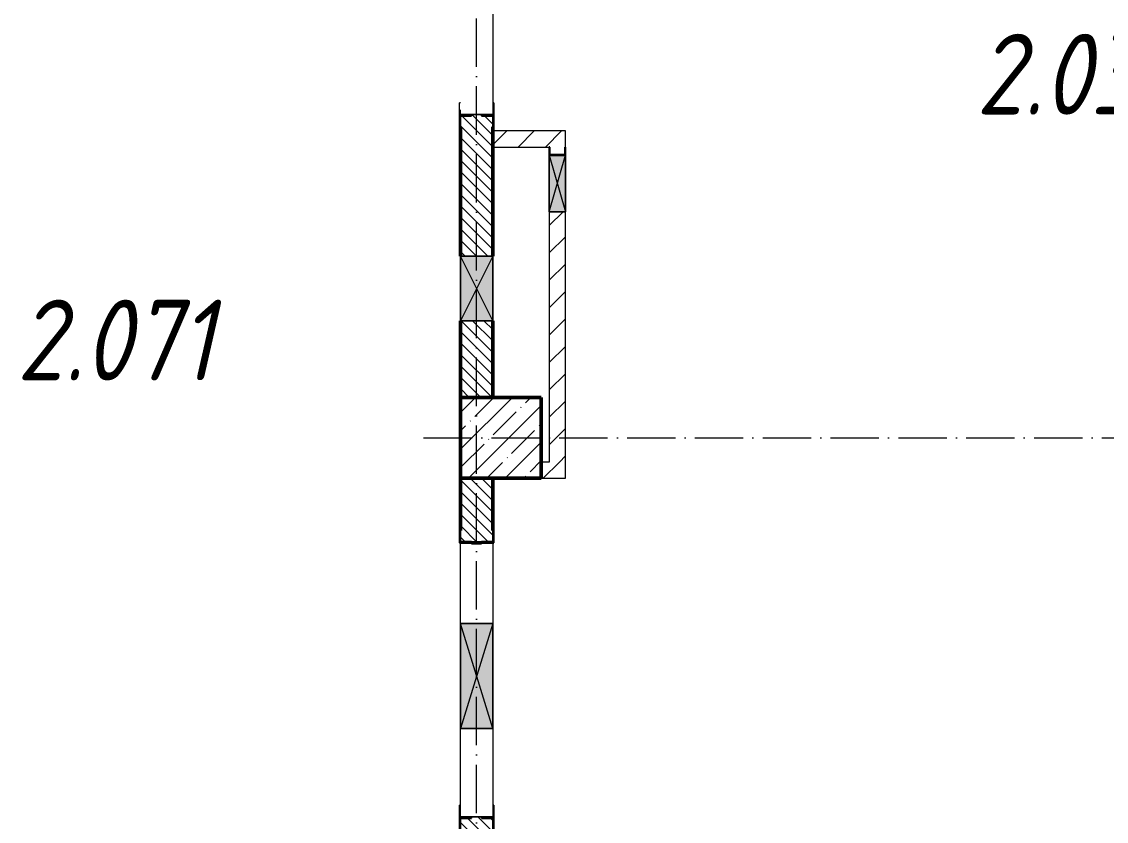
# Model space of a CAD drawing. Header units: millimetres. Extents: x -213536 to 1564669, y -45299 to 942238.
# Drawn here: x 74940 to 81658, y 493972 to 498924 of the extents above; entities that cross this region are included whole.
import ezdxf

# ---------------------------------------------------------------- set-up
doc = ezdxf.new("R2010")
doc.units = ezdxf.units.MM
doc.linetypes.add('50_200_ШТРИХ_1Т_ш5_п1_п1_', pattern=[700, 500, -100, 0, -100])
for name, color, linetype, lineweight in [('3.1) ЖБ окна 1.2 м', 102, 'Continuous', 30), ('A-DETL-GENF-OTLN', 7, 'Continuous', 9), ('A-GENM-____-MCUT', 7, 'Continuous', 25), ('A-GENM-____-OTLN', 7, 'Continuous', 9), ('A-GENM-____-OTLN-1', 7, 'Continuous', 25), ('A-GLAZ-____-OTLN', 7, 'Continuous', 9), ('A-WALL-____-MCUT-2', 7, 'Continuous', 50), ('A-WALL-____-PATT-1', 7, 'Continuous', 9), ('A-WALL-FNSH-MCUT-1', 7, 'Continuous', 9), ('I-WALL-____-OTLN', 7, 'Continuous', 9), ('S-COLS-____-MCUT', 7, 'Continuous', 50), ('S-COLS-____-OTLN', 7, 'Continuous', 9), ('S-GRID-____-OTLN-1', 7, '50_200_ШТРИХ_1Т_ш5_п1_п1_', 9), ('Марки помещений', 7, 'Continuous', 9)]:
    doc.layers.add(name, color=color, linetype=linetype, lineweight=lineweight)
doc.styles.add('ISOCPEUR_I_3', font='isocpeui.ttf', dxfattribs={"width": 0.85, "height": 2.2})
pattern_1 = [(135, (-15591.663, 459015.94), (-35.35534, -35.35534), [])]
pattern_2 = [(45, (-15591.66, 459015.94), (-84.85281, 84.85281), [])]

# ---------------------------------------------------------------- blocks, each defined once
blk = doc.blocks.new('BSC_Колонна _Прямоугольная - 500х500-V31-АР1_План отверстий 2 этажа в осях 1-64_А-ГГ')
at = {"layer": 'S-COLS-____-OTLN'}
h = blk.add_hatch(dxfattribs=at)
h.set_pattern_fill('FP_60', color=256, style=0, pattern_type=2)
h.set_pattern_definition([(45, (-93500, -37331.04), (-114.04925, 114.04925), []), (45, (-93385.95, -37331.04), (-114.04925, 114.04925), [201.613, -40.323, 3.353, -36.97])])
h.paths.add_polyline_path([(-250, -250), (250, -250), (250, 250), (-250, 250)], flags=0)
at = {"layer": 'S-COLS-____-MCUT'}
for p, q in [((250, 250), (-250, 250)), ((-250, 250), (-250, -250)), ((250, -250), (250, 250)), ((-250, -250), (250, -250))]:
    blk.add_line(p, q, dxfattribs=at)
blk = doc.blocks.new('Фахверк_СКБ_Уголок - 200_3960-28268576-АР1_План отверстий 2 этажа в осях 1-64_А-ГГ')
at = {"layer": 'A-GENM-____-MCUT'}
for p, q in [((200, 156), (125, 156)), ((125, 156), (125, 81)), ((131, 81), (131, 150)), ((131, 150), (200, 150)), ((200, 150), (200, 156)), ((125, 81), (131, 81)), ((131, 19), (125, 19)), ((125, 19), (125, -56)), ((131, -50), (131, 19)), ((125, -56), (200, -56)), ((200, -50), (131, -50)), ((200, -56), (200, -50))]:
    blk.add_line(p, q, dxfattribs=at)
blk = doc.blocks.new('154_Стойка_СКБ_Уголок - СМ-2480_200-28346303-АР1_План отверстий 2 этажа в осях 1-64_А-ГГ')
at = {"layer": 'A-GENM-____-MCUT'}
for p, q in [((125, 156), (125, 81)), ((200, 156), (125, 156)), ((131, 81), (131, 150)), ((131, 150), (200, 150)), ((200, 150), (200, 156)), ((125, 81), (131, 81)), ((131, 19), (125, 19)), ((125, 19), (125, -56)), ((131, -50), (131, 19)), ((125, -56), (200, -56)), ((200, -50), (131, -50)), ((200, -56), (200, -50))]:
    blk.add_line(p, q, dxfattribs=at)
blk = doc.blocks.new('Стойка_Влож_Полоса боковая - Полоса-28213942-АР1_План отверстий 2 этажа в осях 1-64_А-ГГ')
at = {"layer": 'A-GENM-____-OTLN'}
for p, q in [((-5, 60), (0, 60)), ((-5, -60), (-5, 60)), ((0, 31), (0, -31)), ((0, -60), (-5, -60))]:
    blk.add_line(p, q, dxfattribs=at)
blk = doc.blocks.new('Стойка_Влож_Уголок_Опорный - Уголок-28213941-АР1_План отверстий 2 этажа в осях 1-64_А-ГГ')
at = {"layer": 'A-GENM-____-OTLN'}
for p, q in [((-212, -6), (-212, 0)), ((0, 0), (0, -6)), ((-212, -75), (-212, -6)), ((-212, -6), (-206, -6)), ((-6, -6), (0, -6)), ((0, -6), (0, -75)), ((-212, -75), (-206, -75)), ((-6, -75), (0, -75))]:
    blk.add_line(p, q, dxfattribs=at)
blk = doc.blocks.new('AR_Отверстие прямоугольное _в стене_ - AR_Отверстие прямоугольное _в стене__ОВ-36845443-АР1_План отверстий 2 этажа в осях 1-64_А-ГГ')
at = {"layer": 'A-GLAZ-____-OTLN'}
blk.add_hatch(color=256, dxfattribs=at).paths.add_polyline_path([(325, 100), (-325, 100), (-325, -100), (325, -100)], flags=0)
at = {"layer": 'A-DETL-GENF-OTLN'}
for p, q in [((-325, -100), (-325, 100)), ((-325, 100), (325, 100)), ((325, 100), (-325, -100)), ((-325, 100), (325, -100)), ((325, 100), (-325, 100)), ((-325, 100), (-325, -100)), ((325, 100), (325, -100)), ((325, -100), (325, 100)), ((325, -100), (-325, -100)), ((-325, -100), (325, -100))]:
    blk.add_line(p, q, dxfattribs=at)
blk = doc.blocks.new('AR_Отверстие прямоугольное _в стене_ - AR_Отверстие прямоугольное _в стене__ОВ-36848196-АР1_План отверстий 2 этажа в осях 1-64_А-ГГ')
at = {"layer": 'A-GLAZ-____-OTLN'}
blk.add_hatch(color=256, dxfattribs=at).paths.add_polyline_path([(-175, -50), (175, -50), (175, 50), (-175, 50), (-175, -47)], flags=0)
at = {"layer": 'A-DETL-GENF-OTLN'}
for p, q in [((-175, -50), (-175, 50)), ((-175, 50), (175, 50)), ((175, 50), (-175, -50)), ((-175, 50), (175, -50)), ((175, 50), (-175, 50)), ((-175, 50), (-175, -50)), ((175, -50), (-175, -50)), ((-175, -50), (175, -50))]:
    blk.add_line(p, q, dxfattribs=at)
blk = doc.blocks.new('AR_Отверстие прямоугольное _в стене_ - AR_Отверстие прямоугольное _в стене__ОВ-36848373-АР1_План отверстий 2 этажа в осях 1-64_А-ГГ')
at = {"layer": 'A-GLAZ-____-OTLN'}
blk.add_hatch(color=256, dxfattribs=at).paths.add_polyline_path([(200, 100), (-200, 100), (-200, -100), (200, -100)], flags=0)
at = {"layer": 'A-DETL-GENF-OTLN'}
for p, q in [((-200, -100), (-200, 100)), ((-200, 100), (200, 100)), ((200, 100), (-200, -100)), ((-200, 100), (200, -100)), ((200, 100), (-200, 100)), ((-200, 100), (-200, -100)), ((200, 100), (200, -100)), ((200, -100), (200, 100)), ((200, -100), (-200, -100)), ((-200, -100), (200, -100))]:
    blk.add_line(p, q, dxfattribs=at)
blk = doc.blocks.new('154_Фахверк_СКБ_Швеллер - Тип_100_3960_зеркало-36793856-АР1_План отверстий 2 этажа в осях 1-64_А-ГГ')
at = {"layer": 'A-GENM-____-MCUT'}
for p, q in [((175, 50), (125, 50)), ((125, 50), (125, -50)), ((128, 47), (175, 47)), ((128, -47), (128, 47)), ((175, 47), (175, 50)), ((125, -50), (175, -50)), ((175, -47), (128, -47)), ((175, -50), (175, -47))]:
    blk.add_line(p, q, dxfattribs=at)
blk = doc.blocks.new('2этаж')
at = {"layer": 'S-GRID-____-OTLN-1', "color": 251, "ltscale": 0.6, "true_color": 0x636466}
for p, q in [((77758.3, 454533.3), (77758.3, 508896.9)), ((77429.6, 496347), (88482.7, 496347))]:
    blk.add_line(p, q, dxfattribs=at)

msp = doc.modelspace()

# ---------------------------------------------------------------- hatches: boundary and pattern name
at = {"layer": 'A-WALL-____-PATT-1'}
h = msp.add_hatch(dxfattribs=at)
h.set_pattern_fill('FP_6', color=256, style=0, pattern_type=2)
h.set_pattern_definition(pattern_1)
h.paths.add_polyline_path([(77658.3, 496597), (77858.3, 496597), (77858.3, 497072), (77658.3, 497072)], flags=0)
h.paths.add_polyline_path([(77858.3, 497472), (77858.3, 498341), (77789.3, 498341), (77789.3, 498347), (77727.3, 498347), (77727.3, 498341), (77658.3, 498341), (77658.3, 497472), (77771.2, 497472)], flags=0)
h.paths.add_polyline_path([(77727.3, 499247), (77789.3, 499247), (77789.3, 499253), (77858.3, 499253), (77858.3, 501447), (77658.3, 501447), (77658.3, 499253), (77727.3, 499253)], flags=0)
h = msp.add_hatch(dxfattribs=at)
h.set_pattern_fill('FP_4', color=256, style=0, pattern_type=2)
h.set_pattern_definition(pattern_2)
h.paths.add_polyline_path([(78308.3, 498147), (78308.3, 498247), (77858.3, 498247), (77858.3, 498147), (78305.3, 498147)], flags=0)
h = msp.add_hatch(dxfattribs=at)
h.set_pattern_fill('FP_4', color=256, style=0, pattern_type=2)
h.set_pattern_definition(pattern_2)
h.paths.add_polyline_path([(78208.3, 496197), (78308.3, 496197), (78308.3, 497747), (78208.3, 497747), (78208.3, 497591.6)], flags=0)
h.paths.add_polyline_path([(78305.3, 498100), (78305.3, 498147), (78211.3, 498147), (78211.3, 498100)], flags=0)
h = msp.add_hatch(dxfattribs=at)
h.set_pattern_fill('FP_4', color=256, style=0, pattern_type=2)
h.set_pattern_definition(pattern_2)
h.paths.add_polyline_path([(78308.3, 496097), (78308.3, 496197), (78158.3, 496197), (78158.3, 496097)], flags=0)
h = msp.add_hatch(dxfattribs=at)
h.set_pattern_fill('FP_6', color=256, style=0, pattern_type=2)
h.set_pattern_definition(pattern_1)
h.paths.add_polyline_path([(77858.3, 493597), (77858.3, 493991), (77789.3, 493991), (77789.3, 493997), (77727.3, 493997), (77727.3, 493991), (77658.3, 493991), (77658.3, 493597), (77818.3, 493597)], flags=0)
h.paths.add_polyline_path([(77789.3, 495697), (77789.3, 495703), (77858.3, 495703), (77858.3, 496097), (77658.3, 496097), (77658.3, 495703), (77727.3, 495703), (77727.3, 495697)], flags=0)

# ---------------------------------------------------------------- linework, layer by layer
at = {"layer": 'A-WALL-____-MCUT-2'}
for p, q in [((77658.3, 498272), (77658.3, 497472)), ((77858.3, 497472), (77858.3, 498272)), ((77658.3, 497072), (77658.3, 496597)), ((77858.3, 496597), (77858.3, 497072)), ((77658.3, 496097), (77658.3, 495772)), ((77858.3, 495772), (77858.3, 496097)), ((77727.3, 495697), (77789.3, 495697))]:
    msp.add_line(p, q, dxfattribs=at)
at = {"layer": 'A-WALL-FNSH-MCUT-1'}
for p, q in [((78308.3, 498247), (77858.3, 498247)), ((78308.3, 498147), (78308.3, 498247)), ((77858.3, 498147), (78208.3, 498147)), ((78208.3, 497747), (78208.3, 496197)), ((78308.3, 496097), (78308.3, 497747)), ((78208.3, 496197), (78158.3, 496197)), ((78158.3, 496097), (78308.3, 496097))]:
    msp.add_line(p, q, dxfattribs=at)
at = {"layer": 'I-WALL-____-OTLN'}
for p, q in [((77858.3, 499247), (77858.3, 498347)), ((77658.3, 498347), (77658.3, 498377)), ((77658.3, 495197), (77658.3, 495697)), ((77858.3, 495697), (77858.3, 495197)), ((77658.3, 493997), (77658.3, 494547)), ((77858.3, 494547), (77858.3, 493997))]:
    msp.add_line(p, q, dxfattribs=at)

# ---------------------------------------------------------------- block references
at = {"layer": '3.1) ЖБ окна 1.2 м'}
msp.add_blockref('2этаж', (0, 0), dxfattribs=at)
at = {"layer": 'A-GENM-____-OTLN'}
for name, p, rotation in [('Стойка_Влож_Уголок_Опорный - Уголок-28213941-АР1_План отверстий 2 этажа в осях 1-64_А-ГГ', (77652.3, 498347), 180), ('Стойка_Влож_Полоса боковая - Полоса-28213942-АР1_План отверстий 2 этажа в осях 1-64_А-ГГ', (77758.3, 498347), 269.9999999999999), ('Стойка_Влож_Уголок_Опорный - Уголок-28213941-АР1_План отверстий 2 этажа в осях 1-64_А-ГГ', (77652.3, 493997), 180), ('Стойка_Влож_Полоса боковая - Полоса-28213942-АР1_План отверстий 2 этажа в осях 1-64_А-ГГ', (77758.3, 493997), 269.9999999999999)]:
    msp.add_blockref(name, p, dxfattribs=dict(at, rotation=rotation))
at = {"layer": 'A-GENM-____-OTLN-1'}
for name, p, rotation in [('154_Стойка_СКБ_Уголок - СМ-2480_200-28346303-АР1_План отверстий 2 этажа в осях 1-64_А-ГГ', (77708.3, 498472), 269.9999999999999), ('154_Фахверк_СКБ_Швеллер - Тип_100_3960_зеркало-36793856-АР1_План отверстий 2 этажа в осях 1-64_А-ГГ', (78258.3, 497972), 89.99999999999659), ('Фахверк_СКБ_Уголок - 200_3960-28268576-АР1_План отверстий 2 этажа в осях 1-64_А-ГГ', (77808.3, 495572), 89.9999999999999), ('154_Стойка_СКБ_Уголок - СМ-2480_200-28346303-АР1_План отверстий 2 этажа в осях 1-64_А-ГГ', (77708.3, 494122), 269.9999999999999)]:
    msp.add_blockref(name, p, dxfattribs=dict(at, rotation=rotation))
at = {"layer": 'A-GLAZ-____-OTLN'}
for name, p, rotation in [('AR_Отверстие прямоугольное _в стене_ - AR_Отверстие прямоугольное _в стене__ОВ-36848196-АР1_План отверстий 2 этажа в осях 1-64_А-ГГ', (78258.3, 497922), 89.99999999999659), ('AR_Отверстие прямоугольное _в стене_ - AR_Отверстие прямоугольное _в стене__ОВ-36848373-АР1_План отверстий 2 этажа в осях 1-64_А-ГГ', (77758.3, 497272), 269.9999999999999), ('AR_Отверстие прямоугольное _в стене_ - AR_Отверстие прямоугольное _в стене__ОВ-36845443-АР1_План отверстий 2 этажа в осях 1-64_А-ГГ', (77758.3, 494872), 269.9999999999999)]:
    msp.add_blockref(name, p, dxfattribs=dict(at, rotation=rotation))
at = {"layer": 'S-COLS-____-OTLN'}
msp.add_blockref('BSC_Колонна _Прямоугольная - 500х500-V31-АР1_План отверстий 2 этажа в осях 1-64_А-ГГ', (77908.3, 496347), dxfattribs=at)

# ---------------------------------------------------------------- texts
at = {"layer": 'Марки помещений', "char_height": 500, "attachment_point": 1, "style": 'ISOCPEUR_I_3'}
for s, insert, width in [('2.036', (80852, 498848.6), 785.654), ('2.071', (74909.7, 497202.4), 737.552)]:
    msp.add_mtext(s, dxfattribs=dict(at, insert=insert, width=width))

doc.saveas('drawing.dxf')
